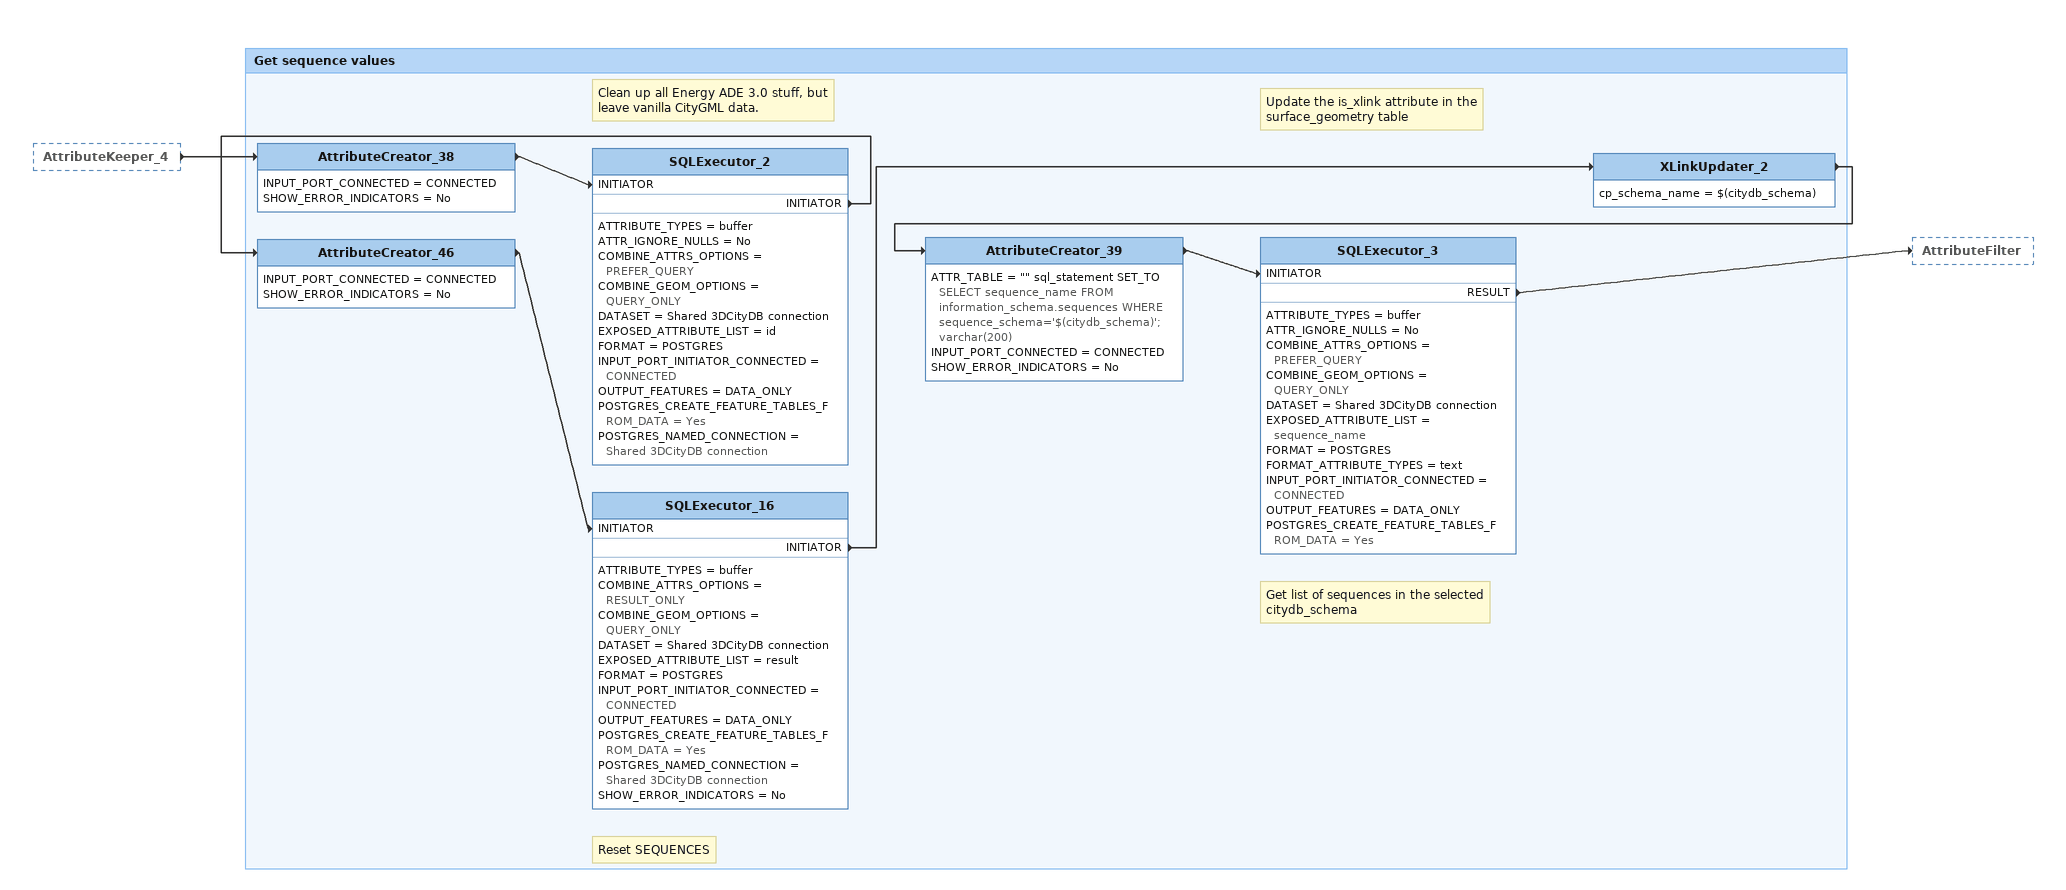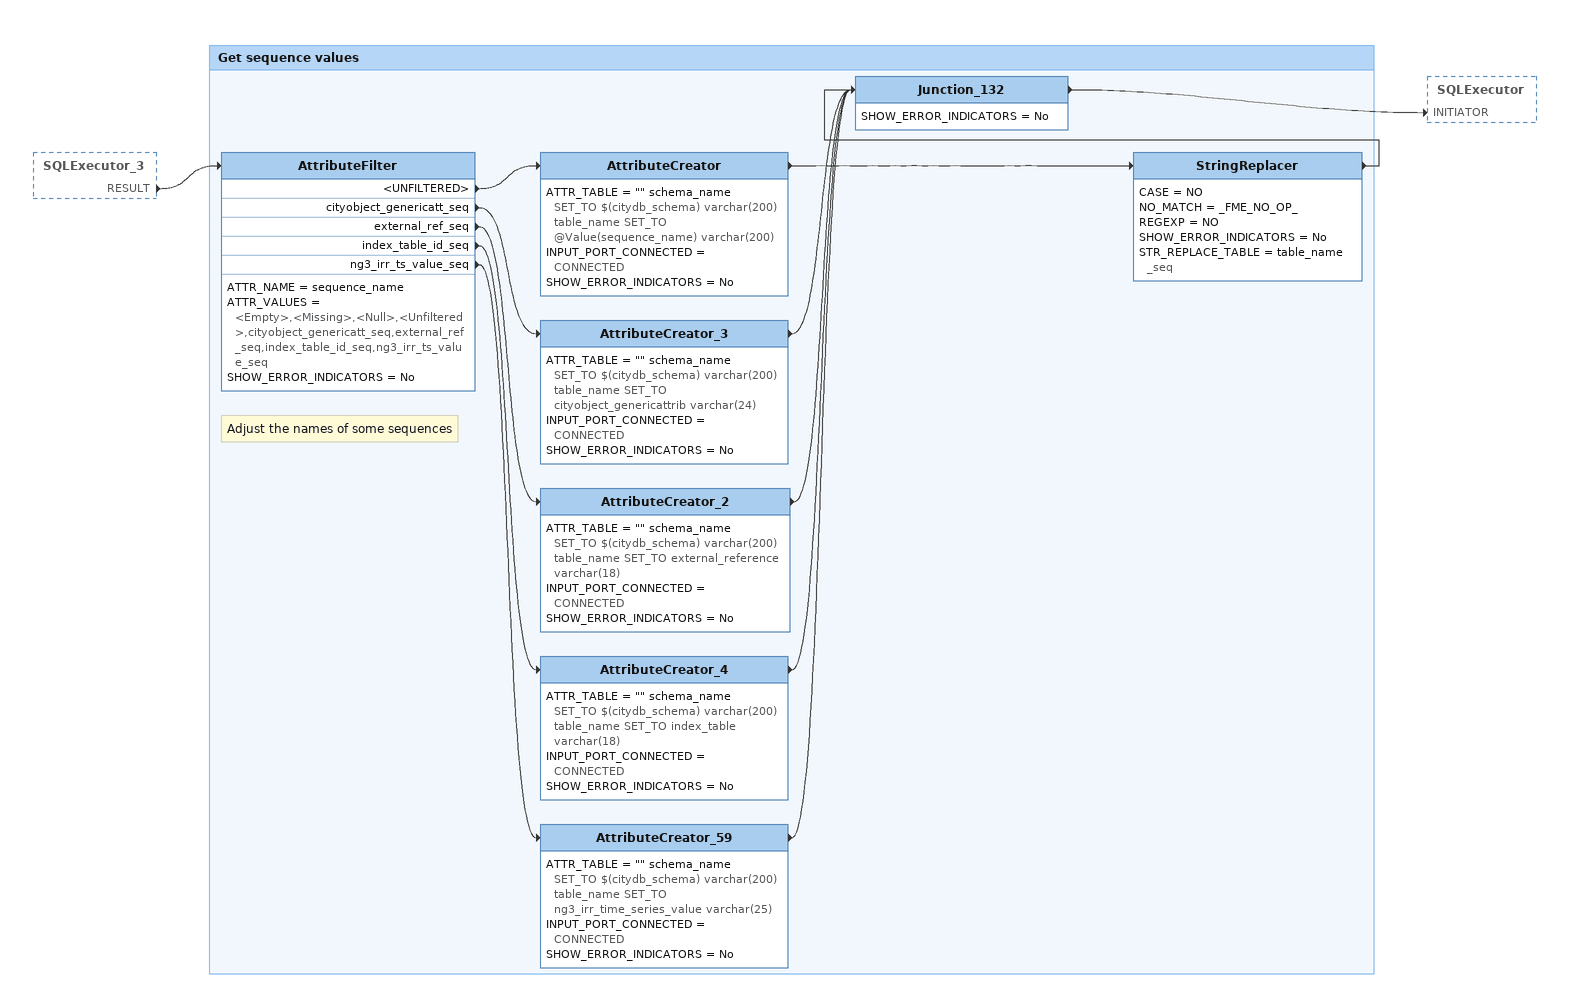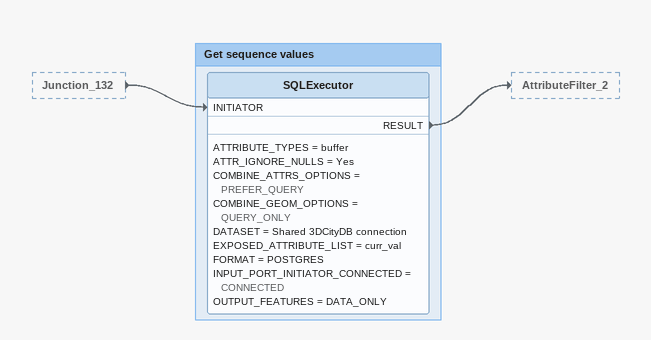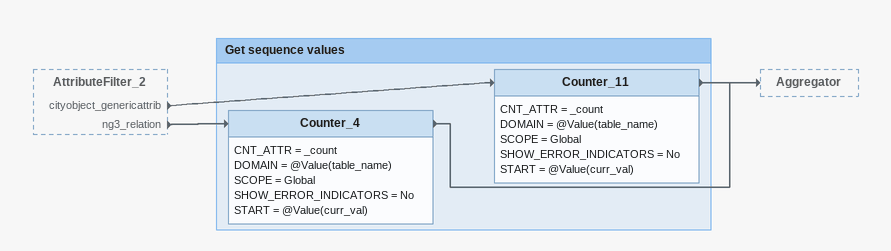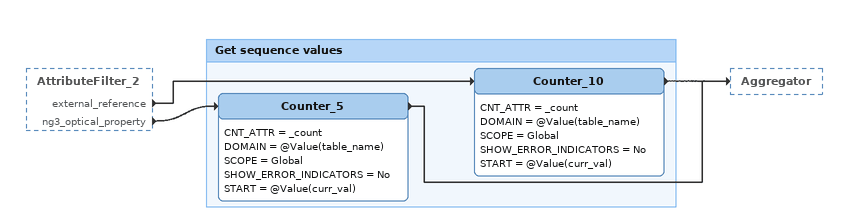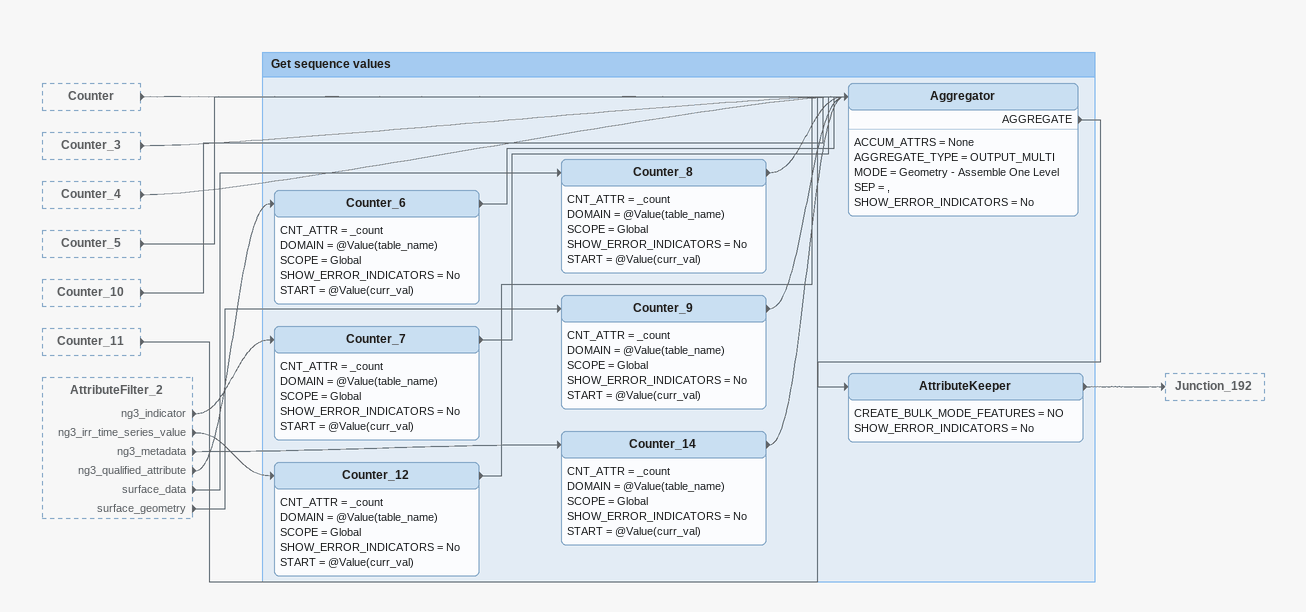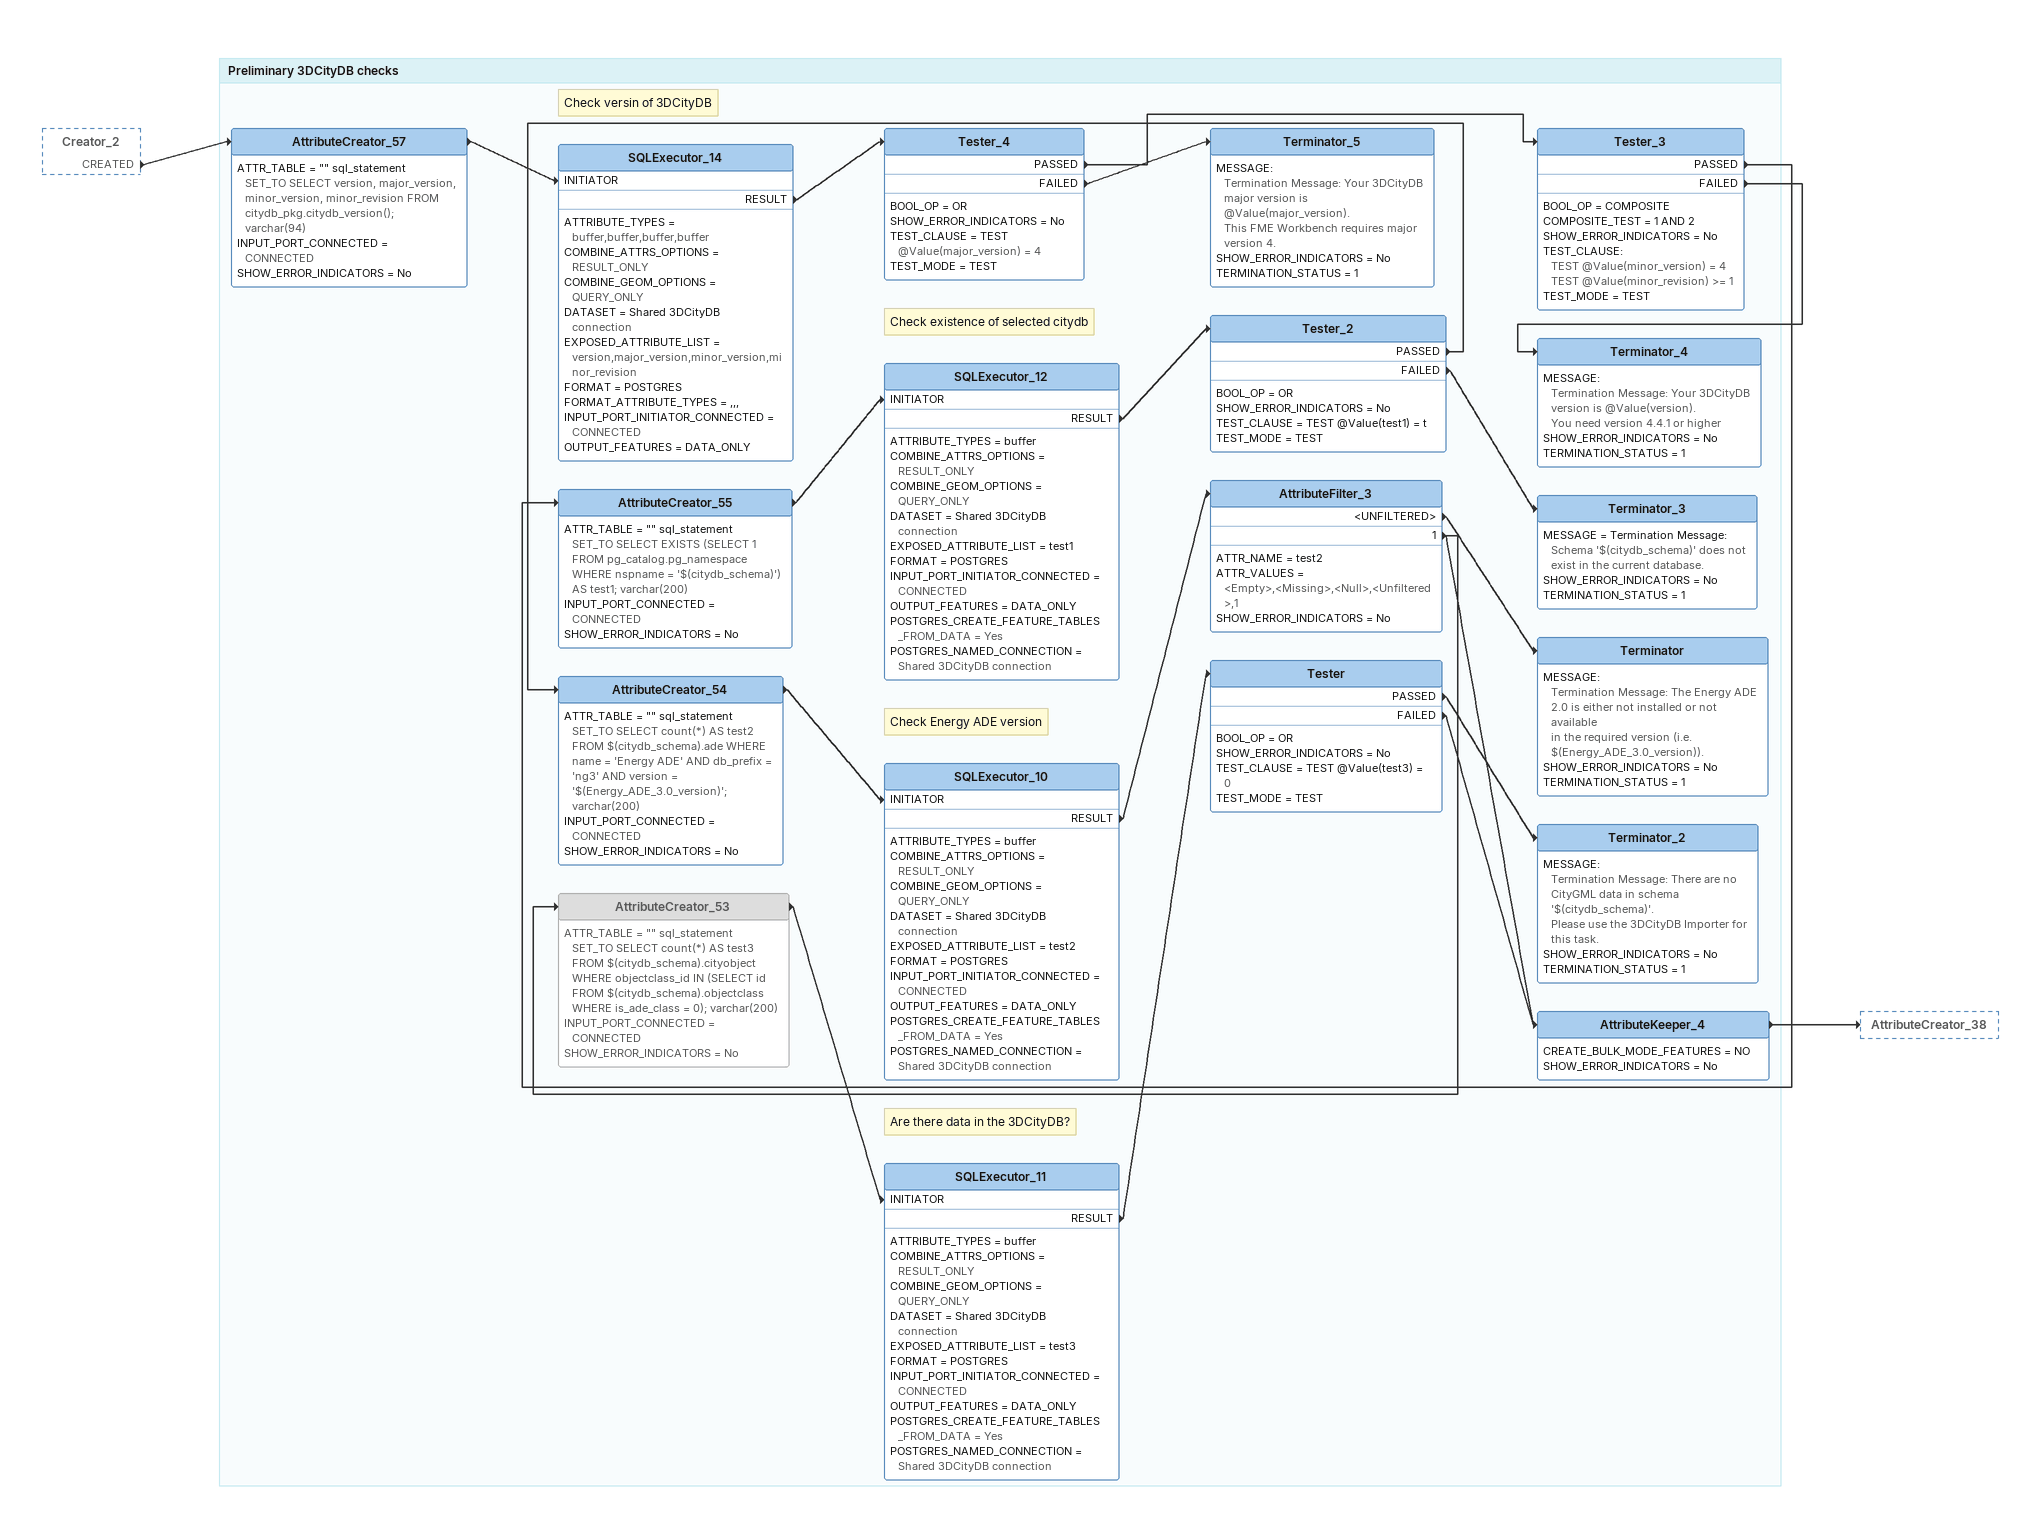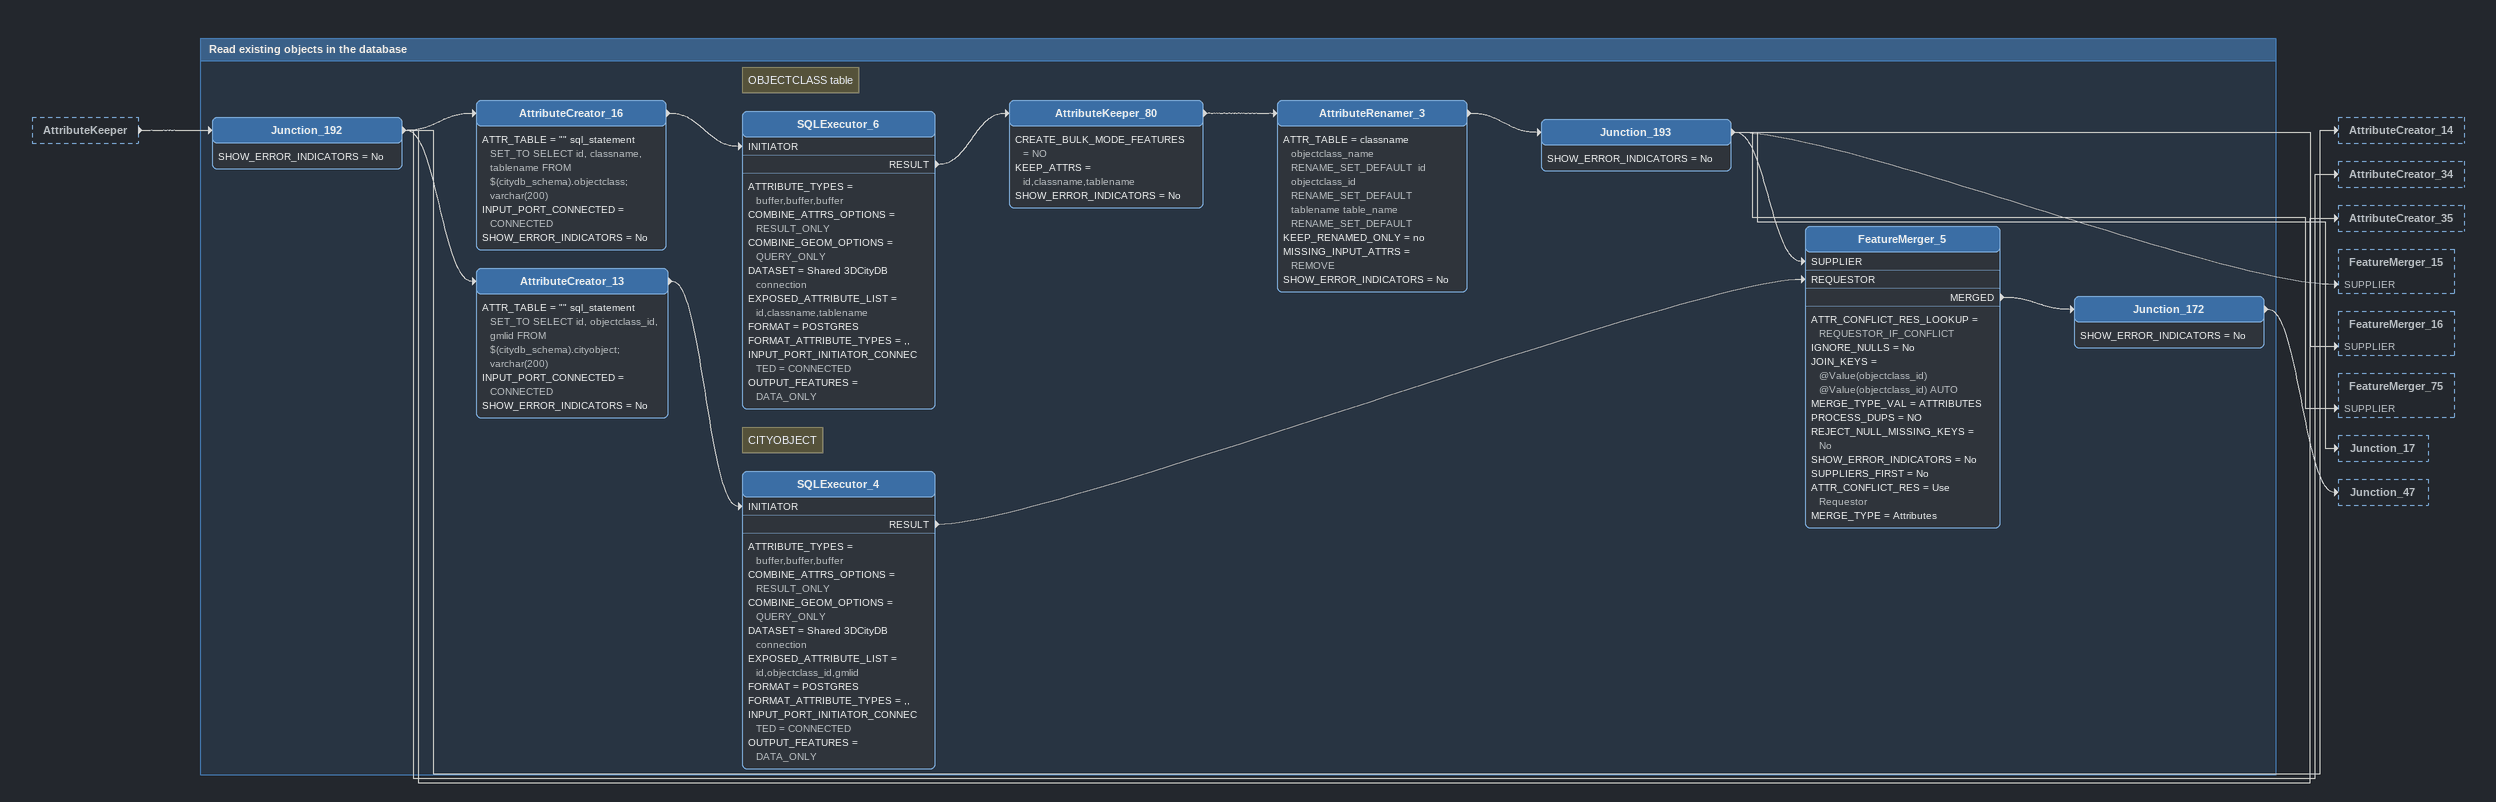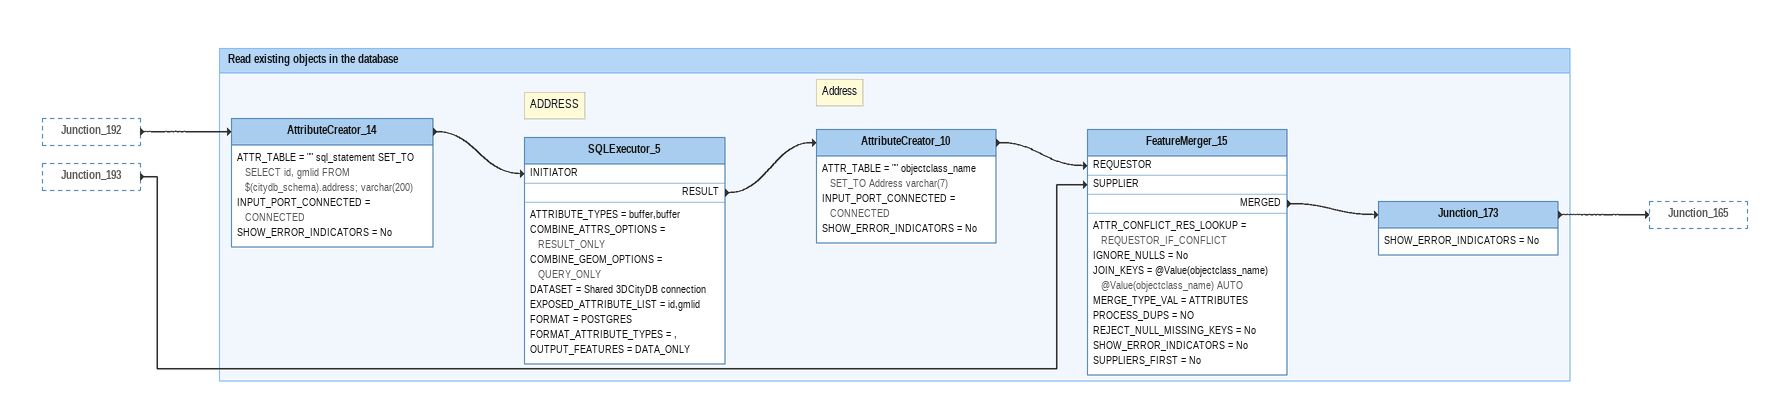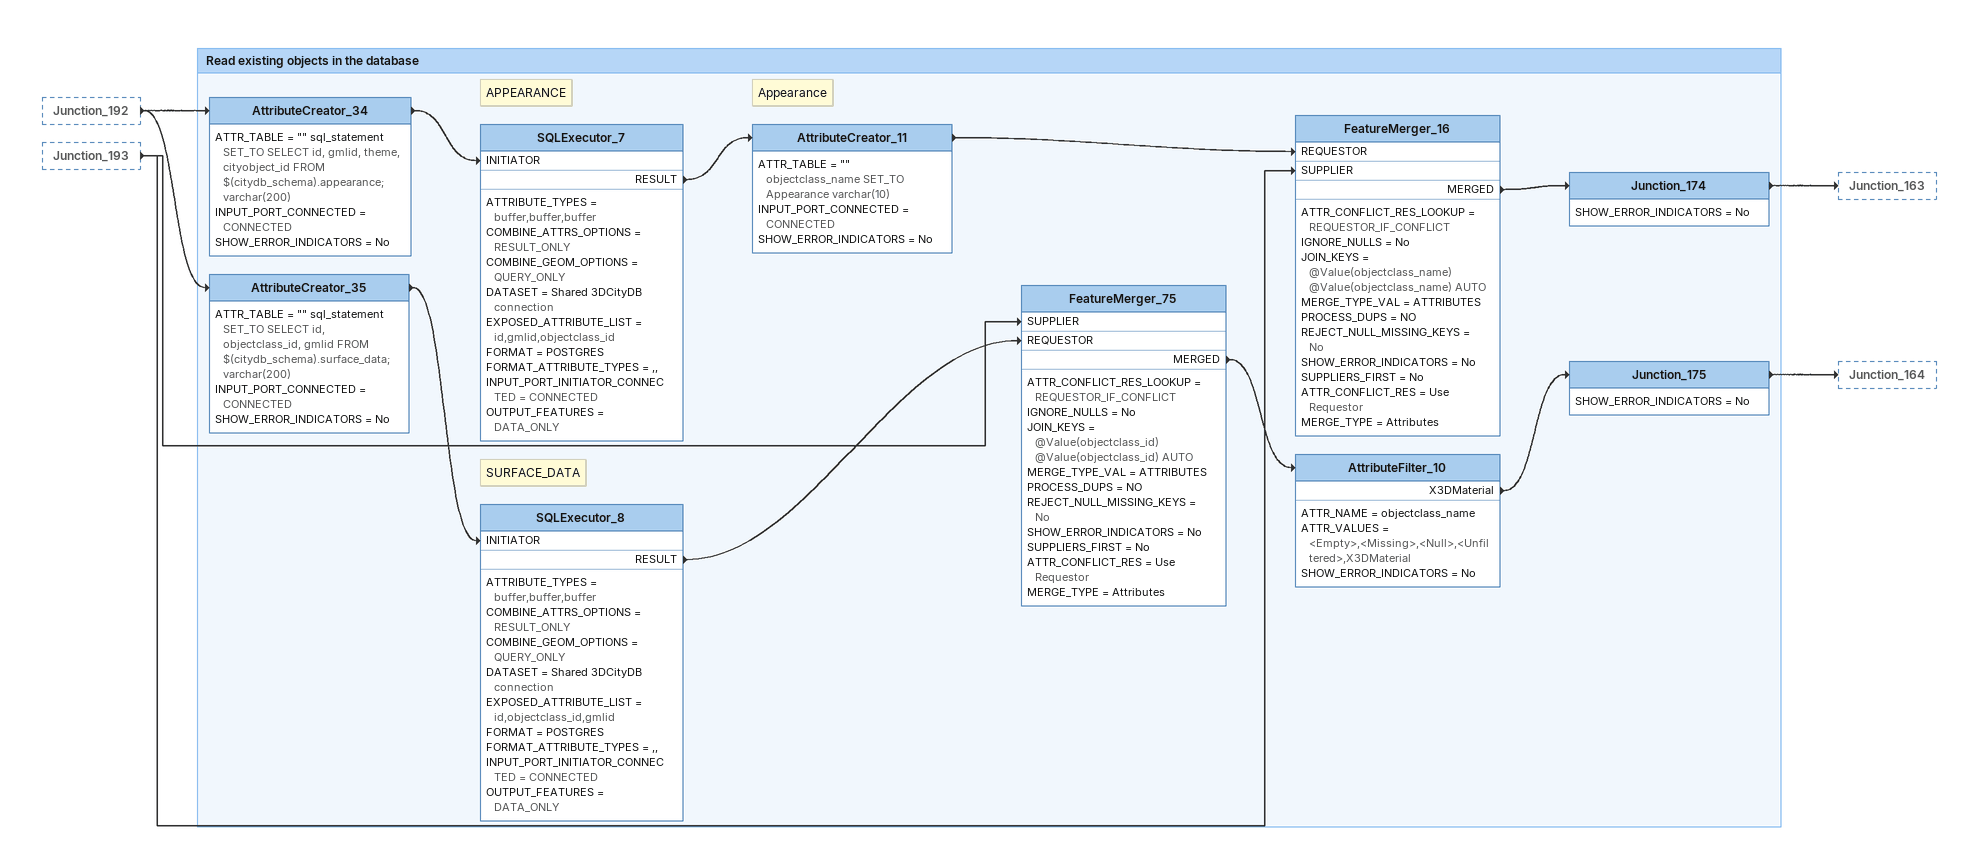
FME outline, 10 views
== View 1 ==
AttributeKeeper_4 [outside]
    -> AttributeCreator_38

Bookmark: Get sequence values
AttributeCreator_38
    INPUT_PORT_CONNECTED = CONNECTED
    SHOW_ERROR_INDICATORS = No
    -> SQLExecutor_2 [INITIATOR]
Note: Clean up all Energy ADE 3.0 stuff, but leave vanilla CityGML data.
SQLExecutor_2
    ATTRIBUTE_TYPES = buffer
    ATTR_IGNORE_NULLS = No
    COMBINE_ATTRS_OPTIONS = PREFER_QUERY
    COMBINE_GEOM_OPTIONS = QUERY_ONLY
    DATASET = Shared 3DCityDB connection
    EXPOSED_ATTRIBUTE_LIST = id
    FORMAT = POSTGRES
    INPUT_PORT_INITIATOR_CONNECTED = CONNECTED
    OUTPUT_FEATURES = DATA_ONLY
    POSTGRES_CREATE_FEATURE_TABLES_FROM_DATA = Yes
    POSTGRES_NAMED_CONNECTION = Shared 3DCityDB connection
    INITIATOR -> AttributeCreator_46
AttributeCreator_46
    INPUT_PORT_CONNECTED = CONNECTED
    SHOW_ERROR_INDICATORS = No
    -> SQLExecutor_16 [INITIATOR]
Note: Reset SEQUENCES
SQLExecutor_16
    ATTRIBUTE_TYPES = buffer
    COMBINE_ATTRS_OPTIONS = RESULT_ONLY
    COMBINE_GEOM_OPTIONS = QUERY_ONLY
    DATASET = Shared 3DCityDB connection
    EXPOSED_ATTRIBUTE_LIST = result
    FORMAT = POSTGRES
    INPUT_PORT_INITIATOR_CONNECTED = CONNECTED
    OUTPUT_FEATURES = DATA_ONLY
    POSTGRES_CREATE_FEATURE_TABLES_FROM_DATA = Yes
    POSTGRES_NAMED_CONNECTION = Shared 3DCityDB connection
    SHOW_ERROR_INDICATORS = No
    INITIATOR -> XLinkUpdater_2
Note: Update the is_xlink attribute in the surface_geometry table
XLinkUpdater_2
    cp_schema_name = $(citydb_schema)
    -> AttributeCreator_39
AttributeCreator_39
    ATTR_TABLE = "" sql_statement SET_TO SELECT sequence_name FROM information_schema.sequences WHERE sequence_schema='$(citydb_schema)'; varchar(200)
    INPUT_PORT_CONNECTED = CONNECTED
    SHOW_ERROR_INDICATORS = No
    -> SQLExecutor_3 [INITIATOR]
Note: Get list of sequences in the selected citydb_schema
SQLExecutor_3
    ATTRIBUTE_TYPES = buffer
    ATTR_IGNORE_NULLS = No
    COMBINE_ATTRS_OPTIONS = PREFER_QUERY
    COMBINE_GEOM_OPTIONS = QUERY_ONLY
    DATASET = Shared 3DCityDB connection
    EXPOSED_ATTRIBUTE_LIST = sequence_name
    FORMAT = POSTGRES
    FORMAT_ATTRIBUTE_TYPES = text
    INPUT_PORT_INITIATOR_CONNECTED = CONNECTED
    OUTPUT_FEATURES = DATA_ONLY
    POSTGRES_CREATE_FEATURE_TABLES_FROM_DATA = Yes
    RESULT -> AttributeFilter

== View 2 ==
SQLExecutor_3 [outside]
    RESULT -> AttributeFilter

Bookmark: Get sequence values
Note: Adjust the names of some sequences
AttributeFilter
    ATTR_NAME = sequence_name
    ATTR_VALUES = <Empty>,<Missing>,<Null>,<Unfiltered>,cityobject_genericatt_seq,external_ref_seq,index_table_id_seq,ng3_irr_ts_value_seq
    SHOW_ERROR_INDICATORS = No
    <UNFILTERED> -> AttributeCreator
    cityobject_genericatt_seq -> AttributeCreator_3
    external_ref_seq -> AttributeCreator_2
    index_table_id_seq -> AttributeCreator_4
    ng3_irr_ts_value_seq -> AttributeCreator_59
AttributeCreator
    ATTR_TABLE = "" schema_name SET_TO $(citydb_schema) varchar(200)  table_name SET_TO @Value(sequence_name) varchar(200)
    INPUT_PORT_CONNECTED = CONNECTED
    SHOW_ERROR_INDICATORS = No
    -> StringReplacer
StringReplacer
    CASE = NO
    NO_MATCH = _FME_NO_OP_
    REGEXP = NO
    SHOW_ERROR_INDICATORS = No
    STR_REPLACE_TABLE = table_name _seq
    -> Junction_132
AttributeCreator_3
    ATTR_TABLE = "" schema_name SET_TO $(citydb_schema) varchar(200)  table_name SET_TO cityobject_genericattrib varchar(24)
    INPUT_PORT_CONNECTED = CONNECTED
    SHOW_ERROR_INDICATORS = No
    -> Junction_132
AttributeCreator_2
    ATTR_TABLE = "" schema_name SET_TO $(citydb_schema) varchar(200)  table_name SET_TO external_reference varchar(18)
    INPUT_PORT_CONNECTED = CONNECTED
    SHOW_ERROR_INDICATORS = No
    -> Junction_132
AttributeCreator_4
    ATTR_TABLE = "" schema_name SET_TO $(citydb_schema) varchar(200)  table_name SET_TO index_table varchar(18)
    INPUT_PORT_CONNECTED = CONNECTED
    SHOW_ERROR_INDICATORS = No
    -> Junction_132
AttributeCreator_59
    ATTR_TABLE = "" schema_name SET_TO $(citydb_schema) varchar(200)  table_name SET_TO ng3_irr_time_series_value varchar(25)
    INPUT_PORT_CONNECTED = CONNECTED
    SHOW_ERROR_INDICATORS = No
    -> Junction_132
Junction_132
    SHOW_ERROR_INDICATORS = No
    -> SQLExecutor [INITIATOR]

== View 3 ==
Junction_132 [outside]
    -> SQLExecutor [INITIATOR]

Bookmark: Get sequence values
SQLExecutor
    ATTRIBUTE_TYPES = buffer
    ATTR_IGNORE_NULLS = Yes
    COMBINE_ATTRS_OPTIONS = PREFER_QUERY
    COMBINE_GEOM_OPTIONS = QUERY_ONLY
    DATASET = Shared 3DCityDB connection
    EXPOSED_ATTRIBUTE_LIST = curr_val
    FORMAT = POSTGRES
    INPUT_PORT_INITIATOR_CONNECTED = CONNECTED
    OUTPUT_FEATURES = DATA_ONLY
    RESULT -> AttributeFilter_2

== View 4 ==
AttributeFilter_2 [outside]
    cityobject_genericattrib -> Counter_11
    ng3_relation -> Counter_4

Bookmark: Get sequence values
Counter_11
    CNT_ATTR = _count
    DOMAIN = @Value(table_name)
    SCOPE = Global
    SHOW_ERROR_INDICATORS = No
    START = @Value(curr_val)
    -> Aggregator
Counter_4
    CNT_ATTR = _count
    DOMAIN = @Value(table_name)
    SCOPE = Global
    SHOW_ERROR_INDICATORS = No
    START = @Value(curr_val)
    -> Aggregator

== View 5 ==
AttributeFilter_2 [outside]
    external_reference -> Counter_10
    ng3_optical_property -> Counter_5

Bookmark: Get sequence values
Counter_10
    CNT_ATTR = _count
    DOMAIN = @Value(table_name)
    SCOPE = Global
    SHOW_ERROR_INDICATORS = No
    START = @Value(curr_val)
    -> Aggregator
Counter_5
    CNT_ATTR = _count
    DOMAIN = @Value(table_name)
    SCOPE = Global
    SHOW_ERROR_INDICATORS = No
    START = @Value(curr_val)
    -> Aggregator

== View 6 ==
Counter [outside]
    -> Aggregator
Counter_3 [outside]
    -> Aggregator
Counter_4 [outside]
    -> Aggregator
Counter_5 [outside]
    -> Aggregator
Counter_10 [outside]
    -> Aggregator
Counter_11 [outside]
    -> Aggregator
AttributeFilter_2 [outside]
    ng3_indicator -> Counter_7
    ng3_irr_time_series_value -> Counter_12
    ng3_metadata -> Counter_14
    ng3_qualified_attribute -> Counter_6
    surface_data -> Counter_8
    surface_geometry -> Counter_9

Bookmark: Get sequence values
Counter_8
    CNT_ATTR = _count
    DOMAIN = @Value(table_name)
    SCOPE = Global
    SHOW_ERROR_INDICATORS = No
    START = @Value(curr_val)
    -> Aggregator
Counter_6
    CNT_ATTR = _count
    DOMAIN = @Value(table_name)
    SCOPE = Global
    SHOW_ERROR_INDICATORS = No
    START = @Value(curr_val)
    -> Aggregator
Counter_9
    CNT_ATTR = _count
    DOMAIN = @Value(table_name)
    SCOPE = Global
    SHOW_ERROR_INDICATORS = No
    START = @Value(curr_val)
    -> Aggregator
Counter_7
    CNT_ATTR = _count
    DOMAIN = @Value(table_name)
    SCOPE = Global
    SHOW_ERROR_INDICATORS = No
    START = @Value(curr_val)
    -> Aggregator
Counter_14
    CNT_ATTR = _count
    DOMAIN = @Value(table_name)
    SCOPE = Global
    SHOW_ERROR_INDICATORS = No
    START = @Value(curr_val)
    -> Aggregator
Counter_12
    CNT_ATTR = _count
    DOMAIN = @Value(table_name)
    SCOPE = Global
    SHOW_ERROR_INDICATORS = No
    START = @Value(curr_val)
    -> Aggregator
Aggregator
    ACCUM_ATTRS = None
    AGGREGATE_TYPE = OUTPUT_MULTI
    MODE = Geometry - Assemble One Level
    SEP = ,
    SHOW_ERROR_INDICATORS = No
    AGGREGATE -> AttributeKeeper
AttributeKeeper
    CREATE_BULK_MODE_FEATURES = NO
    SHOW_ERROR_INDICATORS = No
    -> Junction_192

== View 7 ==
Creator_2 [outside]
    CREATED -> AttributeCreator_57

Bookmark: Preliminary 3DCityDB checks
AttributeCreator_57
    ATTR_TABLE = "" sql_statement SET_TO SELECT version, major_version, minor_version, minor_revision FROM citydb_pkg.citydb_version(); varchar(94)
    INPUT_PORT_CONNECTED = CONNECTED
    SHOW_ERROR_INDICATORS = No
    -> SQLExecutor_14 [INITIATOR]
Note: Check versin of 3DCityDB
SQLExecutor_14
    ATTRIBUTE_TYPES = buffer,buffer,buffer,buffer
    COMBINE_ATTRS_OPTIONS = RESULT_ONLY
    COMBINE_GEOM_OPTIONS = QUERY_ONLY
    DATASET = Shared 3DCityDB connection
    EXPOSED_ATTRIBUTE_LIST = version,major_version,minor_version,minor_revision
    FORMAT = POSTGRES
    FORMAT_ATTRIBUTE_TYPES = ,,,
    INPUT_PORT_INITIATOR_CONNECTED = CONNECTED
    OUTPUT_FEATURES = DATA_ONLY
    RESULT -> Tester_4
Tester_4
    BOOL_OP = OR
    SHOW_ERROR_INDICATORS = No
    TEST_CLAUSE = TEST @Value(major_version) = 4
    TEST_MODE = TEST
    PASSED -> Tester_3
    FAILED -> Terminator_5
Terminator_5
    MESSAGE:
      Termination Message: Your 3DCityDB major version is @Value(major_version).
      This FME Workbench requires major version 4.
    SHOW_ERROR_INDICATORS = No
    TERMINATION_STATUS = 1
Tester_3
    BOOL_OP = COMPOSITE
    COMPOSITE_TEST = 1 AND 2
    SHOW_ERROR_INDICATORS = No
    TEST_CLAUSE:
      TEST @Value(minor_version) = 4
      TEST @Value(minor_revision) >= 1
    TEST_MODE = TEST
    PASSED -> AttributeCreator_55
    FAILED -> Terminator_4
Terminator_4
    MESSAGE:
      Termination Message: Your 3DCityDB version is @Value(version).
      You need version 4.4.1 or higher
    SHOW_ERROR_INDICATORS = No
    TERMINATION_STATUS = 1
AttributeCreator_55
    ATTR_TABLE = "" sql_statement SET_TO SELECT EXISTS (SELECT 1 FROM pg_catalog.pg_namespace WHERE nspname = '$(citydb_schema)') AS test1; varchar(200)
    INPUT_PORT_CONNECTED = CONNECTED
    SHOW_ERROR_INDICATORS = No
    -> SQLExecutor_12 [INITIATOR]
Note: Check existence of selected citydb
SQLExecutor_12
    ATTRIBUTE_TYPES = buffer
    COMBINE_ATTRS_OPTIONS = RESULT_ONLY
    COMBINE_GEOM_OPTIONS = QUERY_ONLY
    DATASET = Shared 3DCityDB connection
    EXPOSED_ATTRIBUTE_LIST = test1
    FORMAT = POSTGRES
    INPUT_PORT_INITIATOR_CONNECTED = CONNECTED
    OUTPUT_FEATURES = DATA_ONLY
    POSTGRES_CREATE_FEATURE_TABLES_FROM_DATA = Yes
    POSTGRES_NAMED_CONNECTION = Shared 3DCityDB connection
    RESULT -> Tester_2
Tester_2
    BOOL_OP = OR
    SHOW_ERROR_INDICATORS = No
    TEST_CLAUSE = TEST @Value(test1) = t
    TEST_MODE = TEST
    PASSED -> AttributeCreator_54
    FAILED -> Terminator_3
Terminator_3
    MESSAGE = Termination Message: Schema '$(citydb_schema)' does not exist in the current database.
    SHOW_ERROR_INDICATORS = No
    TERMINATION_STATUS = 1
AttributeCreator_54
    ATTR_TABLE = "" sql_statement SET_TO SELECT count(*) AS test2 FROM $(citydb_schema).ade WHERE name = 'Energy ADE' AND db_prefix = 'ng3' AND version = '$(Energy_ADE_3.0_version)'; varchar(200)
    INPUT_PORT_CONNECTED = CONNECTED
    SHOW_ERROR_INDICATORS = No
    -> SQLExecutor_10 [INITIATOR]
Note: Check Energy ADE version
SQLExecutor_10
    ATTRIBUTE_TYPES = buffer
    COMBINE_ATTRS_OPTIONS = RESULT_ONLY
    COMBINE_GEOM_OPTIONS = QUERY_ONLY
    DATASET = Shared 3DCityDB connection
    EXPOSED_ATTRIBUTE_LIST = test2
    FORMAT = POSTGRES
    INPUT_PORT_INITIATOR_CONNECTED = CONNECTED
    OUTPUT_FEATURES = DATA_ONLY
    POSTGRES_CREATE_FEATURE_TABLES_FROM_DATA = Yes
    POSTGRES_NAMED_CONNECTION = Shared 3DCityDB connection
    RESULT -> AttributeFilter_3
AttributeFilter_3
    ATTR_NAME = test2
    ATTR_VALUES = <Empty>,<Missing>,<Null>,<Unfiltered>,1
    SHOW_ERROR_INDICATORS = No
    <UNFILTERED> -> Terminator
    1 -> AttributeCreator_53
    1 -> AttributeKeeper_4
Terminator
    MESSAGE:
      Termination Message: The Energy ADE 2.0 is either not installed or not available
      in the required version (i.e. $(Energy_ADE_3.0_version)).
    SHOW_ERROR_INDICATORS = No
    TERMINATION_STATUS = 1
AttributeCreator_53 [off]
    ATTR_TABLE = "" sql_statement SET_TO SELECT count(*) AS test3 FROM $(citydb_schema).cityobject WHERE objectclass_id IN (SELECT id FROM $(citydb_schema).objectclass WHERE is_ade_class = 0); varchar(200)
    INPUT_PORT_CONNECTED = CONNECTED
    SHOW_ERROR_INDICATORS = No
    -> SQLExecutor_11 [INITIATOR]
Note: Are there data in the 3DCityDB?
SQLExecutor_11
    ATTRIBUTE_TYPES = buffer
    COMBINE_ATTRS_OPTIONS = RESULT_ONLY
    COMBINE_GEOM_OPTIONS = QUERY_ONLY
    DATASET = Shared 3DCityDB connection
    EXPOSED_ATTRIBUTE_LIST = test3
    FORMAT = POSTGRES
    INPUT_PORT_INITIATOR_CONNECTED = CONNECTED
    OUTPUT_FEATURES = DATA_ONLY
    POSTGRES_CREATE_FEATURE_TABLES_FROM_DATA = Yes
    POSTGRES_NAMED_CONNECTION = Shared 3DCityDB connection
    RESULT -> Tester
Tester
    BOOL_OP = OR
    SHOW_ERROR_INDICATORS = No
    TEST_CLAUSE = TEST @Value(test3) = 0
    TEST_MODE = TEST
    PASSED -> Terminator_2
    FAILED -> AttributeKeeper_4
Terminator_2
    MESSAGE:
      Termination Message: There are no CityGML data in schema '$(citydb_schema)'.
      Please use the 3DCityDB Importer for this task.
    SHOW_ERROR_INDICATORS = No
    TERMINATION_STATUS = 1
AttributeKeeper_4
    CREATE_BULK_MODE_FEATURES = NO
    SHOW_ERROR_INDICATORS = No
    -> AttributeCreator_38

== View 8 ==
AttributeKeeper [outside]
    -> Junction_192

Bookmark: Read existing objects in the database
Junction_192
    SHOW_ERROR_INDICATORS = No
    -> AttributeCreator_13
    -> AttributeCreator_16
    -> AttributeCreator_14
    -> AttributeCreator_34
    -> AttributeCreator_35
AttributeCreator_16
    ATTR_TABLE = "" sql_statement SET_TO SELECT id, classname, tablename FROM $(citydb_schema).objectclass; varchar(200)
    INPUT_PORT_CONNECTED = CONNECTED
    SHOW_ERROR_INDICATORS = No
    -> SQLExecutor_6 [INITIATOR]
Note: OBJECTCLASS table
SQLExecutor_6
    ATTRIBUTE_TYPES = buffer,buffer,buffer
    COMBINE_ATTRS_OPTIONS = RESULT_ONLY
    COMBINE_GEOM_OPTIONS = QUERY_ONLY
    DATASET = Shared 3DCityDB connection
    EXPOSED_ATTRIBUTE_LIST = id,classname,tablename
    FORMAT = POSTGRES
    FORMAT_ATTRIBUTE_TYPES = ,,
    INPUT_PORT_INITIATOR_CONNECTED = CONNECTED
    OUTPUT_FEATURES = DATA_ONLY
    RESULT -> AttributeKeeper_80
AttributeKeeper_80
    CREATE_BULK_MODE_FEATURES = NO
    KEEP_ATTRS = id,classname,tablename
    SHOW_ERROR_INDICATORS = No
    -> AttributeRenamer_3
AttributeRenamer_3
    ATTR_TABLE = classname objectclass_name RENAME_SET_DEFAULT  id objectclass_id RENAME_SET_DEFAULT  tablename table_name RENAME_SET_DEFAULT
    KEEP_RENAMED_ONLY = no
    MISSING_INPUT_ATTRS = REMOVE
    SHOW_ERROR_INDICATORS = No
    -> Junction_193
Junction_193
    SHOW_ERROR_INDICATORS = No
    -> FeatureMerger_5 [SUPPLIER]
    -> FeatureMerger_15 [SUPPLIER]
    -> FeatureMerger_16 [SUPPLIER]
    -> FeatureMerger_75 [SUPPLIER]
    -> Junction_17
AttributeCreator_13
    ATTR_TABLE = "" sql_statement SET_TO SELECT id, objectclass_id, gmlid FROM $(citydb_schema).cityobject; varchar(200)
    INPUT_PORT_CONNECTED = CONNECTED
    SHOW_ERROR_INDICATORS = No
    -> SQLExecutor_4 [INITIATOR]
Note: CITYOBJECT
SQLExecutor_4
    ATTRIBUTE_TYPES = buffer,buffer,buffer
    COMBINE_ATTRS_OPTIONS = RESULT_ONLY
    COMBINE_GEOM_OPTIONS = QUERY_ONLY
    DATASET = Shared 3DCityDB connection
    EXPOSED_ATTRIBUTE_LIST = id,objectclass_id,gmlid
    FORMAT = POSTGRES
    FORMAT_ATTRIBUTE_TYPES = ,,
    INPUT_PORT_INITIATOR_CONNECTED = CONNECTED
    OUTPUT_FEATURES = DATA_ONLY
    RESULT -> FeatureMerger_5 [REQUESTOR]
FeatureMerger_5
    ATTR_CONFLICT_RES_LOOKUP = REQUESTOR_IF_CONFLICT
    IGNORE_NULLS = No
    JOIN_KEYS = @Value(objectclass_id) @Value(objectclass_id) AUTO
    MERGE_TYPE_VAL = ATTRIBUTES
    PROCESS_DUPS = NO
    REJECT_NULL_MISSING_KEYS = No
    SHOW_ERROR_INDICATORS = No
    SUPPLIERS_FIRST = No
    ATTR_CONFLICT_RES = Use Requestor
    MERGE_TYPE = Attributes
    MERGED -> Junction_172
Junction_172
    SHOW_ERROR_INDICATORS = No
    -> Junction_47

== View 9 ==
Junction_192 [outside]
    -> AttributeCreator_14
Junction_193 [outside]
    -> FeatureMerger_15 [SUPPLIER]

Bookmark: Read existing objects in the database
AttributeCreator_14
    ATTR_TABLE = "" sql_statement SET_TO SELECT id, gmlid FROM $(citydb_schema).address; varchar(200)
    INPUT_PORT_CONNECTED = CONNECTED
    SHOW_ERROR_INDICATORS = No
    -> SQLExecutor_5 [INITIATOR]
Note: ADDRESS
SQLExecutor_5
    ATTRIBUTE_TYPES = buffer,buffer
    COMBINE_ATTRS_OPTIONS = RESULT_ONLY
    COMBINE_GEOM_OPTIONS = QUERY_ONLY
    DATASET = Shared 3DCityDB connection
    EXPOSED_ATTRIBUTE_LIST = id,gmlid
    FORMAT = POSTGRES
    FORMAT_ATTRIBUTE_TYPES = ,
    OUTPUT_FEATURES = DATA_ONLY
    RESULT -> AttributeCreator_10
Note: Address
AttributeCreator_10
    ATTR_TABLE = "" objectclass_name SET_TO Address varchar(7)
    INPUT_PORT_CONNECTED = CONNECTED
    SHOW_ERROR_INDICATORS = No
    -> FeatureMerger_15 [REQUESTOR]
FeatureMerger_15
    ATTR_CONFLICT_RES_LOOKUP = REQUESTOR_IF_CONFLICT
    IGNORE_NULLS = No
    JOIN_KEYS = @Value(objectclass_name) @Value(objectclass_name) AUTO
    MERGE_TYPE_VAL = ATTRIBUTES
    PROCESS_DUPS = NO
    REJECT_NULL_MISSING_KEYS = No
    SHOW_ERROR_INDICATORS = No
    SUPPLIERS_FIRST = No
    MERGED -> Junction_173
Junction_173
    SHOW_ERROR_INDICATORS = No
    -> Junction_165

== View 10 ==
Junction_192 [outside]
    -> AttributeCreator_34
    -> AttributeCreator_35
Junction_193 [outside]
    -> FeatureMerger_16 [SUPPLIER]
    -> FeatureMerger_75 [SUPPLIER]

Bookmark: Read existing objects in the database
AttributeCreator_34
    ATTR_TABLE = "" sql_statement SET_TO SELECT id, gmlid, theme, cityobject_id FROM $(citydb_schema).appearance; varchar(200)
    INPUT_PORT_CONNECTED = CONNECTED
    SHOW_ERROR_INDICATORS = No
    -> SQLExecutor_7 [INITIATOR]
Note: APPEARANCE
SQLExecutor_7
    ATTRIBUTE_TYPES = buffer,buffer,buffer
    COMBINE_ATTRS_OPTIONS = RESULT_ONLY
    COMBINE_GEOM_OPTIONS = QUERY_ONLY
    DATASET = Shared 3DCityDB connection
    EXPOSED_ATTRIBUTE_LIST = id,gmlid,objectclass_id
    FORMAT = POSTGRES
    FORMAT_ATTRIBUTE_TYPES = ,,
    INPUT_PORT_INITIATOR_CONNECTED = CONNECTED
    OUTPUT_FEATURES = DATA_ONLY
    RESULT -> AttributeCreator_11
Note: Appearance
AttributeCreator_11
    ATTR_TABLE = "" objectclass_name SET_TO Appearance varchar(10)
    INPUT_PORT_CONNECTED = CONNECTED
    SHOW_ERROR_INDICATORS = No
    -> FeatureMerger_16 [REQUESTOR]
FeatureMerger_16
    ATTR_CONFLICT_RES_LOOKUP = REQUESTOR_IF_CONFLICT
    IGNORE_NULLS = No
    JOIN_KEYS = @Value(objectclass_name) @Value(objectclass_name) AUTO
    MERGE_TYPE_VAL = ATTRIBUTES
    PROCESS_DUPS = NO
    REJECT_NULL_MISSING_KEYS = No
    SHOW_ERROR_INDICATORS = No
    SUPPLIERS_FIRST = No
    ATTR_CONFLICT_RES = Use Requestor
    MERGE_TYPE = Attributes
    MERGED -> Junction_174
Junction_174
    SHOW_ERROR_INDICATORS = No
    -> Junction_163
AttributeCreator_35
    ATTR_TABLE = "" sql_statement SET_TO SELECT id, objectclass_id, gmlid FROM $(citydb_schema).surface_data; varchar(200)
    INPUT_PORT_CONNECTED = CONNECTED
    SHOW_ERROR_INDICATORS = No
    -> SQLExecutor_8 [INITIATOR]
Note: SURFACE_DATA
SQLExecutor_8
    ATTRIBUTE_TYPES = buffer,buffer,buffer
    COMBINE_ATTRS_OPTIONS = RESULT_ONLY
    COMBINE_GEOM_OPTIONS = QUERY_ONLY
    DATASET = Shared 3DCityDB connection
    EXPOSED_ATTRIBUTE_LIST = id,objectclass_id,gmlid
    FORMAT = POSTGRES
    FORMAT_ATTRIBUTE_TYPES = ,,
    INPUT_PORT_INITIATOR_CONNECTED = CONNECTED
    OUTPUT_FEATURES = DATA_ONLY
    RESULT -> FeatureMerger_75 [REQUESTOR]
FeatureMerger_75
    ATTR_CONFLICT_RES_LOOKUP = REQUESTOR_IF_CONFLICT
    IGNORE_NULLS = No
    JOIN_KEYS = @Value(objectclass_id) @Value(objectclass_id) AUTO
    MERGE_TYPE_VAL = ATTRIBUTES
    PROCESS_DUPS = NO
    REJECT_NULL_MISSING_KEYS = No
    SHOW_ERROR_INDICATORS = No
    SUPPLIERS_FIRST = No
    ATTR_CONFLICT_RES = Use Requestor
    MERGE_TYPE = Attributes
    MERGED -> AttributeFilter_10
AttributeFilter_10
    ATTR_NAME = objectclass_name
    ATTR_VALUES = <Empty>,<Missing>,<Null>,<Unfiltered>,X3DMaterial
    SHOW_ERROR_INDICATORS = No
    X3DMaterial -> Junction_175
Junction_175
    SHOW_ERROR_INDICATORS = No
    -> Junction_164
